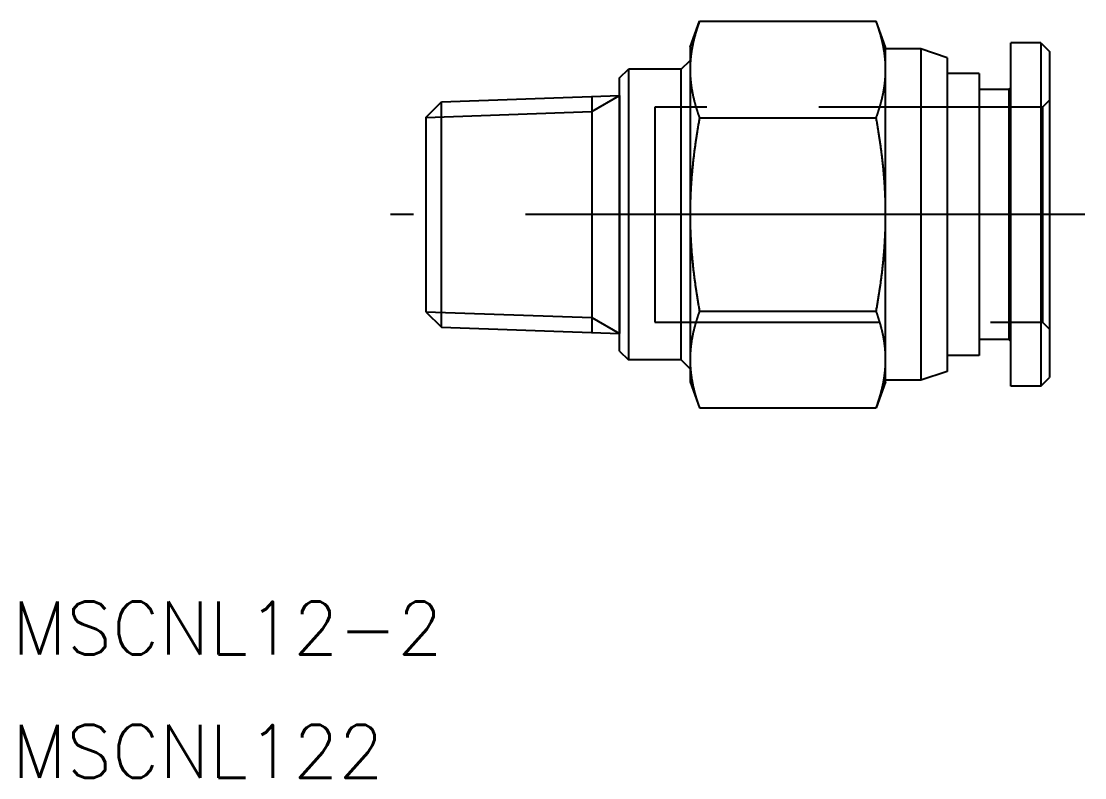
# Model space of a CAD drawing. Extents: x -83.3 to 13.2, y -32 to 13.
# Drawn here: x -83.3 to -22.9, y -32 to 11 of the extents above; entities that cross this region are included whole.
import ezdxf

# ---------------------------------------------------------------- set-up
doc = ezdxf.new("R2010")
doc.units = 0
doc.linetypes.add('CENTER', pattern=[50.8, 31.75, -6.35, 6.35, -6.35])
doc.linetypes.add('DASHED', pattern=[19.05, 12.7, -6.35])
doc.layers.get('0').update_dxf_attribs({"linetype": 'CONTINUOUS'})
doc.layers.add('CENTER', color=1, linetype='CENTER')
doc.styles.get("Standard").update_dxf_attribs({"font": 'txt.shx', "height": 3, "bigfont": 'bigfont.shx'})

msp = doc.modelspace()

# ---------------------------------------------------------------- linework, layer by layer
at = {"color": 7, "linetype": 'CONTINUOUS'}
for p, q in [((-45.293, 9.5), (-44.758, 10.97)), ((-44.758, 10.97), (-34.728, 10.97)), ((-34.193, 9.5), (-34.728, 10.97)), ((-27.093, -9.75), (-27.093, 9.75)), ((-25.393, 9.75), (-27.093, 9.75)), ((-25.393, 9.75), (-25.393, -9.75)), ((-25.393, 9.75), (-24.893, 9.25)), ((-45.293, 9.5), (-45.293, 8.227)), ((-34.193, 8.227), (-34.193, 9.5)), ((-32.193, 9.4), (-34.193, 9.4)), ((-32.193, 9.4), (-32.193, -9.4)), ((-30.693, 8.9), (-32.193, 9.4)), ((-24.893, 9.25), (-24.893, -9.25)), ((-45.793, 8.25), (-45.293, 8.75)), ((-30.693, 8.9), (-30.693, -8.9)), ((-49.293, 7.75), (-48.793, 8.25)), ((-48.793, 8.25), (-48.793, -8.25)), ((-45.793, 8.25), (-48.793, 8.25)), ((-45.793, -8.25), (-45.793, 8.25)), ((-45.293, 8.227), (-45.293, 0)), ((-34.193, 0), (-34.193, 8.227)), ((-28.893, 8), (-30.693, 8)), ((-28.893, 8), (-28.893, -8)), ((-49.293, -7.75), (-49.293, 7.75)), ((-59.406, 6.4), (-49.293, 6.753)), ((-50.871, 6.698), (-50.871, -6.698)), ((-49.293, 6.753), (-49.293, -6.735)), ((-49.293, 6.753), (-49.293, -6.753)), ((-27.193, 7.1), (-28.893, 7.1)), ((-27.193, 7.1), (-27.093, 7.2)), ((-27.193, 7.1), (-27.193, -7.1)), ((-60.293, 5.513), (-59.406, 6.4)), ((-59.406, -6.4), (-59.406, 6.4)), ((-60.293, 5.513), (-60.293, -5.513)), ((-44.758, 5.485), (-34.728, 5.485)), ((-45.293, 0), (-45.293, -8.227)), ((-34.193, -8.227), (-34.193, 0)), ((-60.293, -5.513), (-59.406, -6.4)), ((-44.758, -5.485), (-34.728, -5.485)), ((-59.406, -6.4), (-49.293, -6.753)), ((-27.193, -7.1), (-28.893, -7.1)), ((-27.193, -7.1), (-27.093, -7.2)), ((-49.293, -7.75), (-48.793, -8.25)), ((-45.793, -8.25), (-48.793, -8.25)), ((-45.793, -8.25), (-45.293, -8.75)), ((-45.293, -8.227), (-45.293, -9.5)), ((-34.193, -9.5), (-34.193, -8.227)), ((-28.893, -8), (-30.693, -8)), ((-30.693, -8.9), (-32.193, -9.4)), ((-45.293, -9.5), (-44.758, -10.97)), ((-34.193, -9.5), (-34.728, -10.97)), ((-32.193, -9.4), (-34.193, -9.4)), ((-25.393, -9.75), (-24.893, -9.25)), ((-25.393, -9.75), (-27.093, -9.75)), ((-44.758, -10.97), (-34.728, -10.97))]:
    msp.add_line(p, q, dxfattribs=at)
at = {"color": 3, "linetype": 'CONTINUOUS'}
for p, q in [((-50.871, 5.842), (-49.293, 6.753)), ((-60.293, 5.513), (-50.871, 5.842)), ((-60.293, -5.513), (-50.871, -5.842)), ((-50.871, -5.842), (-49.293, -6.753))]:
    msp.add_line(p, q, dxfattribs=at)
at = {"color": 3, "linetype": 'DASHED'}
for p, q in [((-25.293, 6.1), (-47.293, 6.1)), ((-47.293, 6.1), (-47.293, -6.1)), ((-24.893, 6.5), (-25.293, 6.1)), ((-25.293, 6.1), (-25.293, -6.1)), ((-47.293, -6.1), (-25.293, -6.1)), ((-25.293, -6.1), (-24.893, -6.5))]:
    msp.add_line(p, q, dxfattribs=at)
at = {"color": 7}
for points in [[(-44.758, 10.97, 0), (-44.769, 10.938, 0), (-44.781, 10.907, 0), (-44.792, 10.875, 0), (-44.803, 10.844, 0), (-44.814, 10.813, 0), (-44.825, 10.782, 0), (-44.835, 10.751, 0), (-44.846, 10.72, 0), (-44.856, 10.689, 0), (-44.866, 10.658, 0), (-44.876, 10.628, 0), (-44.886, 10.597, 0), (-44.896, 10.567, 0), (-44.906, 10.537, 0), (-44.915, 10.506, 0), (-44.925, 10.476, 0), (-44.934, 10.446, 0), (-44.943, 10.416, 0), (-44.952, 10.386, 0), (-44.961, 10.356, 0), (-44.97, 10.326, 0), (-44.979, 10.297, 0), (-44.987, 10.267, 0), (-44.996, 10.237, 0), (-45.004, 10.208, 0), (-45.012, 10.178, 0), (-45.02, 10.149, 0), (-45.028, 10.12, 0), (-45.036, 10.091, 0), (-45.044, 10.061, 0), (-45.052, 10.032, 0), (-45.059, 10.003, 0), (-45.066, 9.974, 0), (-45.074, 9.945, 0), (-45.081, 9.916, 0), (-45.088, 9.887, 0), (-45.095, 9.858, 0), (-45.101, 9.83, 0), (-45.108, 9.801, 0), (-45.114, 9.772, 0), (-45.121, 9.744, 0), (-45.127, 9.715, 0), (-45.133, 9.687, 0), (-45.139, 9.658, 0), (-45.145, 9.63, 0), (-45.151, 9.601, 0), (-45.157, 9.573, 0), (-45.162, 9.544, 0), (-45.168, 9.516, 0), (-45.173, 9.488, 0), (-45.178, 9.46, 0), (-45.183, 9.431, 0), (-45.188, 9.403, 0), (-45.193, 9.375, 0), (-45.198, 9.347, 0), (-45.203, 9.319, 0), (-45.207, 9.291, 0), (-45.212, 9.263, 0), (-45.216, 9.235, 0), (-45.22, 9.207, 0), (-45.224, 9.179, 0), (-45.228, 9.151, 0), (-45.232, 9.123, 0), (-45.236, 9.095, 0), (-45.239, 9.067, 0), (-45.243, 9.039, 0), (-45.246, 9.011, 0), (-45.249, 8.983, 0), (-45.252, 8.955, 0), (-45.255, 8.927, 0), (-45.258, 8.899, 0), (-45.261, 8.871, 0), (-45.264, 8.843, 0), (-45.266, 8.816, 0), (-45.269, 8.788, 0), (-45.271, 8.76, 0), (-45.273, 8.732, 0), (-45.275, 8.704, 0), (-45.277, 8.676, 0), (-45.279, 8.648, 0), (-45.281, 8.62, 0), (-45.283, 8.592, 0), (-45.284, 8.564, 0), (-45.285, 8.536, 0), (-45.287, 8.508, 0), (-45.288, 8.48, 0), (-45.289, 8.452, 0), (-45.29, 8.424, 0), (-45.291, 8.396, 0), (-45.291, 8.368, 0), (-45.292, 8.34, 0), (-45.292, 8.312, 0), (-45.292, 8.284, 0), (-45.293, 8.255, 0), (-45.293, 8.227, 0)], [(-34.193, 8.227, 0), (-34.193, 8.255, 0), (-34.193, 8.284, 0), (-34.193, 8.312, 0), (-34.194, 8.34, 0), (-34.194, 8.368, 0), (-34.195, 8.396, 0), (-34.196, 8.424, 0), (-34.197, 8.452, 0), (-34.198, 8.48, 0), (-34.199, 8.508, 0), (-34.2, 8.536, 0), (-34.202, 8.564, 0), (-34.203, 8.592, 0), (-34.205, 8.62, 0), (-34.206, 8.648, 0), (-34.208, 8.676, 0), (-34.21, 8.704, 0), (-34.212, 8.732, 0), (-34.214, 8.76, 0), (-34.217, 8.788, 0), (-34.219, 8.816, 0), (-34.222, 8.843, 0), (-34.224, 8.871, 0), (-34.227, 8.899, 0), (-34.23, 8.927, 0), (-34.233, 8.955, 0), (-34.236, 8.983, 0), (-34.239, 9.011, 0), (-34.243, 9.039, 0), (-34.246, 9.067, 0), (-34.25, 9.095, 0), (-34.254, 9.123, 0), (-34.258, 9.151, 0), (-34.261, 9.179, 0), (-34.266, 9.207, 0), (-34.27, 9.235, 0), (-34.274, 9.263, 0), (-34.278, 9.291, 0), (-34.283, 9.319, 0), (-34.288, 9.347, 0), (-34.292, 9.375, 0), (-34.297, 9.403, 0), (-34.302, 9.431, 0), (-34.307, 9.46, 0), (-34.312, 9.488, 0), (-34.318, 9.516, 0), (-34.323, 9.544, 0), (-34.329, 9.573, 0), (-34.334, 9.601, 0), (-34.34, 9.63, 0), (-34.346, 9.658, 0), (-34.352, 9.687, 0), (-34.358, 9.715, 0), (-34.365, 9.744, 0), (-34.371, 9.772, 0), (-34.378, 9.801, 0), (-34.384, 9.83, 0), (-34.391, 9.858, 0), (-34.398, 9.887, 0), (-34.405, 9.916, 0), (-34.412, 9.945, 0), (-34.419, 9.974, 0), (-34.426, 10.003, 0), (-34.434, 10.032, 0), (-34.442, 10.061, 0), (-34.449, 10.091, 0), (-34.457, 10.12, 0), (-34.465, 10.149, 0), (-34.473, 10.178, 0), (-34.481, 10.208, 0), (-34.49, 10.237, 0), (-34.498, 10.267, 0), (-34.507, 10.297, 0), (-34.515, 10.326, 0), (-34.524, 10.356, 0), (-34.533, 10.386, 0), (-34.542, 10.416, 0), (-34.551, 10.446, 0), (-34.561, 10.476, 0), (-34.57, 10.506, 0), (-34.58, 10.537, 0), (-34.59, 10.567, 0), (-34.599, 10.597, 0), (-34.609, 10.628, 0), (-34.619, 10.658, 0), (-34.63, 10.689, 0), (-34.64, 10.72, 0), (-34.651, 10.751, 0), (-34.661, 10.782, 0), (-34.672, 10.813, 0), (-34.683, 10.844, 0), (-34.694, 10.875, 0), (-34.705, 10.907, 0), (-34.716, 10.938, 0), (-34.728, 10.97, 0)], [(-45.293, 8.227, 0), (-45.293, 8.199, 0), (-45.292, 8.171, 0), (-45.292, 8.143, 0), (-45.292, 8.115, 0), (-45.291, 8.086, 0), (-45.291, 8.058, 0), (-45.29, 8.03, 0), (-45.289, 8.002, 0), (-45.288, 7.974, 0), (-45.287, 7.946, 0), (-45.285, 7.918, 0), (-45.284, 7.89, 0), (-45.283, 7.862, 0), (-45.281, 7.834, 0), (-45.279, 7.806, 0), (-45.277, 7.778, 0), (-45.275, 7.751, 0), (-45.273, 7.723, 0), (-45.271, 7.695, 0), (-45.269, 7.667, 0), (-45.266, 7.639, 0), (-45.264, 7.611, 0), (-45.261, 7.583, 0), (-45.258, 7.555, 0), (-45.255, 7.527, 0), (-45.252, 7.499, 0), (-45.249, 7.471, 0), (-45.246, 7.444, 0), (-45.243, 7.416, 0), (-45.239, 7.388, 0), (-45.236, 7.36, 0), (-45.232, 7.332, 0), (-45.228, 7.304, 0), (-45.224, 7.276, 0), (-45.22, 7.248, 0), (-45.216, 7.22, 0), (-45.212, 7.192, 0), (-45.207, 7.164, 0), (-45.203, 7.136, 0), (-45.198, 7.108, 0), (-45.193, 7.079, 0), (-45.188, 7.051, 0), (-45.183, 7.023, 0), (-45.178, 6.995, 0), (-45.173, 6.967, 0), (-45.168, 6.938, 0), (-45.162, 6.91, 0), (-45.157, 6.882, 0), (-45.151, 6.853, 0), (-45.145, 6.825, 0), (-45.139, 6.796, 0), (-45.133, 6.768, 0), (-45.127, 6.739, 0), (-45.121, 6.711, 0), (-45.114, 6.682, 0), (-45.108, 6.653, 0), (-45.101, 6.625, 0), (-45.095, 6.596, 0), (-45.088, 6.567, 0), (-45.081, 6.538, 0), (-45.074, 6.509, 0), (-45.066, 6.48, 0), (-45.059, 6.451, 0), (-45.052, 6.422, 0), (-45.044, 6.393, 0), (-45.036, 6.364, 0), (-45.028, 6.335, 0), (-45.02, 6.305, 0), (-45.012, 6.276, 0), (-45.004, 6.247, 0), (-44.996, 6.217, 0), (-44.987, 6.188, 0), (-44.979, 6.158, 0), (-44.97, 6.128, 0), (-44.961, 6.098, 0), (-44.952, 6.068, 0), (-44.943, 6.039, 0), (-44.934, 6.008, 0), (-44.925, 5.978, 0), (-44.915, 5.948, 0), (-44.906, 5.918, 0), (-44.896, 5.888, 0), (-44.886, 5.857, 0), (-44.876, 5.827, 0), (-44.866, 5.796, 0), (-44.856, 5.765, 0), (-44.846, 5.735, 0), (-44.835, 5.704, 0), (-44.825, 5.673, 0), (-44.814, 5.642, 0), (-44.803, 5.61, 0), (-44.792, 5.579, 0), (-44.781, 5.548, 0), (-44.769, 5.516, 0), (-44.758, 5.485, 0)], [(-34.728, 5.485, 0), (-34.716, 5.516, 0), (-34.705, 5.548, 0), (-34.694, 5.579, 0), (-34.683, 5.61, 0), (-34.672, 5.642, 0), (-34.661, 5.673, 0), (-34.651, 5.704, 0), (-34.64, 5.735, 0), (-34.63, 5.765, 0), (-34.619, 5.796, 0), (-34.609, 5.827, 0), (-34.599, 5.857, 0), (-34.59, 5.888, 0), (-34.58, 5.918, 0), (-34.57, 5.948, 0), (-34.561, 5.978, 0), (-34.551, 6.008, 0), (-34.542, 6.039, 0), (-34.533, 6.068, 0), (-34.524, 6.098, 0), (-34.515, 6.128, 0), (-34.507, 6.158, 0), (-34.498, 6.188, 0), (-34.49, 6.217, 0), (-34.481, 6.247, 0), (-34.473, 6.276, 0), (-34.465, 6.305, 0), (-34.457, 6.335, 0), (-34.449, 6.364, 0), (-34.442, 6.393, 0), (-34.434, 6.422, 0), (-34.426, 6.451, 0), (-34.419, 6.48, 0), (-34.412, 6.509, 0), (-34.405, 6.538, 0), (-34.398, 6.567, 0), (-34.391, 6.596, 0), (-34.384, 6.625, 0), (-34.378, 6.653, 0), (-34.371, 6.682, 0), (-34.365, 6.711, 0), (-34.358, 6.739, 0), (-34.352, 6.768, 0), (-34.346, 6.796, 0), (-34.34, 6.825, 0), (-34.334, 6.853, 0), (-34.329, 6.882, 0), (-34.323, 6.91, 0), (-34.318, 6.938, 0), (-34.312, 6.967, 0), (-34.307, 6.995, 0), (-34.302, 7.023, 0), (-34.297, 7.051, 0), (-34.292, 7.079, 0), (-34.288, 7.108, 0), (-34.283, 7.136, 0), (-34.278, 7.164, 0), (-34.274, 7.192, 0), (-34.27, 7.22, 0), (-34.266, 7.248, 0), (-34.261, 7.276, 0), (-34.258, 7.304, 0), (-34.254, 7.332, 0), (-34.25, 7.36, 0), (-34.246, 7.388, 0), (-34.243, 7.416, 0), (-34.239, 7.444, 0), (-34.236, 7.471, 0), (-34.233, 7.499, 0), (-34.23, 7.527, 0), (-34.227, 7.555, 0), (-34.224, 7.583, 0), (-34.222, 7.611, 0), (-34.219, 7.639, 0), (-34.217, 7.667, 0), (-34.214, 7.695, 0), (-34.212, 7.723, 0), (-34.21, 7.751, 0), (-34.208, 7.778, 0), (-34.206, 7.806, 0), (-34.205, 7.834, 0), (-34.203, 7.862, 0), (-34.202, 7.89, 0), (-34.2, 7.918, 0), (-34.199, 7.946, 0), (-34.198, 7.974, 0), (-34.197, 8.002, 0), (-34.196, 8.03, 0), (-34.195, 8.058, 0), (-34.194, 8.086, 0), (-34.194, 8.115, 0), (-34.193, 8.143, 0), (-34.193, 8.171, 0), (-34.193, 8.199, 0), (-34.193, 8.227, 0)], [(-44.758, 5.485, 0), (-44.769, 5.422, 0), (-44.781, 5.359, 0), (-44.792, 5.296, 0), (-44.803, 5.233, 0), (-44.814, 5.171, 0), (-44.825, 5.109, 0), (-44.835, 5.047, 0), (-44.846, 4.985, 0), (-44.856, 4.924, 0), (-44.866, 4.862, 0), (-44.876, 4.801, 0), (-44.886, 4.74, 0), (-44.896, 4.679, 0), (-44.906, 4.619, 0), (-44.915, 4.558, 0), (-44.925, 4.498, 0), (-44.934, 4.438, 0), (-44.943, 4.377, 0), (-44.952, 4.318, 0), (-44.961, 4.258, 0), (-44.97, 4.198, 0), (-44.979, 4.139, 0), (-44.987, 4.079, 0), (-44.996, 4.02, 0), (-45.004, 3.961, 0), (-45.012, 3.902, 0), (-45.02, 3.844, 0), (-45.028, 3.785, 0), (-45.036, 3.726, 0), (-45.044, 3.668, 0), (-45.052, 3.61, 0), (-45.059, 3.552, 0), (-45.066, 3.494, 0), (-45.074, 3.436, 0), (-45.081, 3.378, 0), (-45.088, 3.32, 0), (-45.095, 3.262, 0), (-45.101, 3.205, 0), (-45.108, 3.148, 0), (-45.114, 3.09, 0), (-45.121, 3.033, 0), (-45.127, 2.976, 0), (-45.133, 2.919, 0), (-45.139, 2.862, 0), (-45.145, 2.805, 0), (-45.151, 2.748, 0), (-45.157, 2.691, 0), (-45.162, 2.635, 0), (-45.168, 2.578, 0), (-45.173, 2.521, 0), (-45.178, 2.465, 0), (-45.183, 2.408, 0), (-45.188, 2.352, 0), (-45.193, 2.296, 0), (-45.198, 2.239, 0), (-45.203, 2.183, 0), (-45.207, 2.127, 0), (-45.212, 2.071, 0), (-45.216, 2.015, 0), (-45.22, 1.959, 0), (-45.224, 1.903, 0), (-45.228, 1.847, 0), (-45.232, 1.791, 0), (-45.236, 1.735, 0), (-45.239, 1.679, 0), (-45.243, 1.623, 0), (-45.246, 1.567, 0), (-45.249, 1.512, 0), (-45.252, 1.456, 0), (-45.255, 1.4, 0), (-45.258, 1.344, 0), (-45.261, 1.288, 0), (-45.264, 1.232, 0), (-45.266, 1.177, 0), (-45.269, 1.121, 0), (-45.271, 1.065, 0), (-45.273, 1.009, 0), (-45.275, 0.953, 0), (-45.277, 0.898, 0), (-45.279, 0.842, 0), (-45.281, 0.786, 0), (-45.283, 0.73, 0), (-45.284, 0.674, 0), (-45.285, 0.618, 0), (-45.287, 0.562, 0), (-45.288, 0.506, 0), (-45.289, 0.45, 0), (-45.29, 0.394, 0), (-45.291, 0.338, 0), (-45.291, 0.282, 0), (-45.292, 0.225, 0), (-45.292, 0.169, 0), (-45.292, 0.113, 0), (-45.293, 0.056, 0), (-45.293, 0, 0)], [(-34.193, 0, 0), (-34.193, 0.056, 0), (-34.193, 0.113, 0), (-34.193, 0.169, 0), (-34.194, 0.225, 0), (-34.194, 0.282, 0), (-34.195, 0.338, 0), (-34.196, 0.394, 0), (-34.197, 0.45, 0), (-34.198, 0.506, 0), (-34.199, 0.562, 0), (-34.2, 0.618, 0), (-34.202, 0.674, 0), (-34.203, 0.73, 0), (-34.205, 0.786, 0), (-34.206, 0.842, 0), (-34.208, 0.898, 0), (-34.21, 0.953, 0), (-34.212, 1.009, 0), (-34.214, 1.065, 0), (-34.217, 1.121, 0), (-34.219, 1.177, 0), (-34.222, 1.232, 0), (-34.224, 1.288, 0), (-34.227, 1.344, 0), (-34.23, 1.4, 0), (-34.233, 1.456, 0), (-34.236, 1.512, 0), (-34.239, 1.567, 0), (-34.243, 1.623, 0), (-34.246, 1.679, 0), (-34.25, 1.735, 0), (-34.254, 1.791, 0), (-34.258, 1.847, 0), (-34.261, 1.903, 0), (-34.266, 1.959, 0), (-34.27, 2.015, 0), (-34.274, 2.071, 0), (-34.278, 2.127, 0), (-34.283, 2.183, 0), (-34.288, 2.239, 0), (-34.292, 2.296, 0), (-34.297, 2.352, 0), (-34.302, 2.408, 0), (-34.307, 2.465, 0), (-34.312, 2.521, 0), (-34.318, 2.578, 0), (-34.323, 2.635, 0), (-34.329, 2.691, 0), (-34.334, 2.748, 0), (-34.34, 2.805, 0), (-34.346, 2.862, 0), (-34.352, 2.919, 0), (-34.358, 2.976, 0), (-34.365, 3.033, 0), (-34.371, 3.09, 0), (-34.378, 3.148, 0), (-34.384, 3.205, 0), (-34.391, 3.262, 0), (-34.398, 3.32, 0), (-34.405, 3.378, 0), (-34.412, 3.436, 0), (-34.419, 3.494, 0), (-34.426, 3.552, 0), (-34.434, 3.61, 0), (-34.442, 3.668, 0), (-34.449, 3.726, 0), (-34.457, 3.785, 0), (-34.465, 3.844, 0), (-34.473, 3.902, 0), (-34.481, 3.961, 0), (-34.49, 4.02, 0), (-34.498, 4.079, 0), (-34.507, 4.139, 0), (-34.515, 4.198, 0), (-34.524, 4.258, 0), (-34.533, 4.318, 0), (-34.542, 4.377, 0), (-34.551, 4.438, 0), (-34.561, 4.498, 0), (-34.57, 4.558, 0), (-34.58, 4.619, 0), (-34.59, 4.679, 0), (-34.599, 4.74, 0), (-34.609, 4.801, 0), (-34.619, 4.862, 0), (-34.63, 4.924, 0), (-34.64, 4.985, 0), (-34.651, 5.047, 0), (-34.661, 5.109, 0), (-34.672, 5.171, 0), (-34.683, 5.233, 0), (-34.694, 5.296, 0), (-34.705, 5.359, 0), (-34.716, 5.422, 0), (-34.728, 5.485, 0)], [(-45.293, 0, 0), (-45.293, -0.056, 0), (-45.292, -0.113, 0), (-45.292, -0.169, 0), (-45.292, -0.225, 0), (-45.291, -0.282, 0), (-45.291, -0.338, 0), (-45.29, -0.394, 0), (-45.289, -0.45, 0), (-45.288, -0.506, 0), (-45.287, -0.562, 0), (-45.285, -0.618, 0), (-45.284, -0.674, 0), (-45.283, -0.73, 0), (-45.281, -0.786, 0), (-45.279, -0.842, 0), (-45.277, -0.898, 0), (-45.275, -0.953, 0), (-45.273, -1.009, 0), (-45.271, -1.065, 0), (-45.269, -1.121, 0), (-45.266, -1.177, 0), (-45.264, -1.232, 0), (-45.261, -1.288, 0), (-45.258, -1.344, 0), (-45.255, -1.4, 0), (-45.252, -1.456, 0), (-45.249, -1.512, 0), (-45.246, -1.567, 0), (-45.243, -1.623, 0), (-45.239, -1.679, 0), (-45.236, -1.735, 0), (-45.232, -1.791, 0), (-45.228, -1.847, 0), (-45.224, -1.903, 0), (-45.22, -1.959, 0), (-45.216, -2.015, 0), (-45.212, -2.071, 0), (-45.207, -2.127, 0), (-45.203, -2.183, 0), (-45.198, -2.239, 0), (-45.193, -2.296, 0), (-45.188, -2.352, 0), (-45.183, -2.408, 0), (-45.178, -2.465, 0), (-45.173, -2.521, 0), (-45.168, -2.578, 0), (-45.162, -2.635, 0), (-45.157, -2.691, 0), (-45.151, -2.748, 0), (-45.145, -2.805, 0), (-45.139, -2.862, 0), (-45.133, -2.919, 0), (-45.127, -2.976, 0), (-45.121, -3.033, 0), (-45.114, -3.09, 0), (-45.108, -3.148, 0), (-45.101, -3.205, 0), (-45.095, -3.262, 0), (-45.088, -3.32, 0), (-45.081, -3.378, 0), (-45.074, -3.436, 0), (-45.066, -3.494, 0), (-45.059, -3.552, 0), (-45.052, -3.61, 0), (-45.044, -3.668, 0), (-45.036, -3.726, 0), (-45.028, -3.785, 0), (-45.02, -3.844, 0), (-45.012, -3.902, 0), (-45.004, -3.961, 0), (-44.996, -4.02, 0), (-44.987, -4.079, 0), (-44.979, -4.139, 0), (-44.97, -4.198, 0), (-44.961, -4.258, 0), (-44.952, -4.318, 0), (-44.943, -4.377, 0), (-44.934, -4.438, 0), (-44.925, -4.498, 0), (-44.915, -4.558, 0), (-44.906, -4.619, 0), (-44.896, -4.679, 0), (-44.886, -4.74, 0), (-44.876, -4.801, 0), (-44.866, -4.862, 0), (-44.856, -4.924, 0), (-44.846, -4.985, 0), (-44.835, -5.047, 0), (-44.825, -5.109, 0), (-44.814, -5.171, 0), (-44.803, -5.233, 0), (-44.792, -5.296, 0), (-44.781, -5.359, 0), (-44.769, -5.422, 0), (-44.758, -5.485, 0)], [(-34.728, -5.485, 0), (-34.716, -5.422, 0), (-34.705, -5.359, 0), (-34.694, -5.296, 0), (-34.683, -5.233, 0), (-34.672, -5.171, 0), (-34.661, -5.109, 0), (-34.651, -5.047, 0), (-34.64, -4.985, 0), (-34.63, -4.924, 0), (-34.619, -4.862, 0), (-34.609, -4.801, 0), (-34.599, -4.74, 0), (-34.59, -4.679, 0), (-34.58, -4.619, 0), (-34.57, -4.558, 0), (-34.561, -4.498, 0), (-34.551, -4.438, 0), (-34.542, -4.377, 0), (-34.533, -4.318, 0), (-34.524, -4.258, 0), (-34.515, -4.198, 0), (-34.507, -4.139, 0), (-34.498, -4.079, 0), (-34.49, -4.02, 0), (-34.481, -3.961, 0), (-34.473, -3.902, 0), (-34.465, -3.844, 0), (-34.457, -3.785, 0), (-34.449, -3.726, 0), (-34.442, -3.668, 0), (-34.434, -3.61, 0), (-34.426, -3.552, 0), (-34.419, -3.494, 0), (-34.412, -3.436, 0), (-34.405, -3.378, 0), (-34.398, -3.32, 0), (-34.391, -3.262, 0), (-34.384, -3.205, 0), (-34.378, -3.148, 0), (-34.371, -3.09, 0), (-34.365, -3.033, 0), (-34.358, -2.976, 0), (-34.352, -2.919, 0), (-34.346, -2.862, 0), (-34.34, -2.805, 0), (-34.334, -2.748, 0), (-34.329, -2.691, 0), (-34.323, -2.635, 0), (-34.318, -2.578, 0), (-34.312, -2.521, 0), (-34.307, -2.465, 0), (-34.302, -2.408, 0), (-34.297, -2.352, 0), (-34.292, -2.296, 0), (-34.288, -2.239, 0), (-34.283, -2.183, 0), (-34.278, -2.127, 0), (-34.274, -2.071, 0), (-34.27, -2.015, 0), (-34.266, -1.959, 0), (-34.261, -1.903, 0), (-34.258, -1.847, 0), (-34.254, -1.791, 0), (-34.25, -1.735, 0), (-34.246, -1.679, 0), (-34.243, -1.623, 0), (-34.239, -1.567, 0), (-34.236, -1.512, 0), (-34.233, -1.456, 0), (-34.23, -1.4, 0), (-34.227, -1.344, 0), (-34.224, -1.288, 0), (-34.222, -1.232, 0), (-34.219, -1.177, 0), (-34.217, -1.121, 0), (-34.214, -1.065, 0), (-34.212, -1.009, 0), (-34.21, -0.953, 0), (-34.208, -0.898, 0), (-34.206, -0.842, 0), (-34.205, -0.786, 0), (-34.203, -0.73, 0), (-34.202, -0.674, 0), (-34.2, -0.618, 0), (-34.199, -0.562, 0), (-34.198, -0.506, 0), (-34.197, -0.45, 0), (-34.196, -0.394, 0), (-34.195, -0.338, 0), (-34.194, -0.282, 0), (-34.194, -0.225, 0), (-34.193, -0.169, 0), (-34.193, -0.113, 0), (-34.193, -0.056, 0), (-34.193, 0, 0)], [(-44.758, -5.485, 0), (-44.769, -5.516, 0), (-44.781, -5.548, 0), (-44.792, -5.579, 0), (-44.803, -5.61, 0), (-44.814, -5.642, 0), (-44.825, -5.673, 0), (-44.835, -5.704, 0), (-44.846, -5.735, 0), (-44.856, -5.765, 0), (-44.866, -5.796, 0), (-44.876, -5.827, 0), (-44.886, -5.857, 0), (-44.896, -5.888, 0), (-44.906, -5.918, 0), (-44.915, -5.948, 0), (-44.925, -5.978, 0), (-44.934, -6.008, 0), (-44.943, -6.039, 0), (-44.952, -6.068, 0), (-44.961, -6.098, 0), (-44.97, -6.128, 0), (-44.979, -6.158, 0), (-44.987, -6.188, 0), (-44.996, -6.217, 0), (-45.004, -6.247, 0), (-45.012, -6.276, 0), (-45.02, -6.305, 0), (-45.028, -6.335, 0), (-45.036, -6.364, 0), (-45.044, -6.393, 0), (-45.052, -6.422, 0), (-45.059, -6.451, 0), (-45.066, -6.48, 0), (-45.074, -6.509, 0), (-45.081, -6.538, 0), (-45.088, -6.567, 0), (-45.095, -6.596, 0), (-45.101, -6.625, 0), (-45.108, -6.653, 0), (-45.114, -6.682, 0), (-45.121, -6.711, 0), (-45.127, -6.739, 0), (-45.133, -6.768, 0), (-45.139, -6.796, 0), (-45.145, -6.825, 0), (-45.151, -6.853, 0), (-45.157, -6.882, 0), (-45.162, -6.91, 0), (-45.168, -6.938, 0), (-45.173, -6.967, 0), (-45.178, -6.995, 0), (-45.183, -7.023, 0), (-45.188, -7.051, 0), (-45.193, -7.079, 0), (-45.198, -7.108, 0), (-45.203, -7.136, 0), (-45.207, -7.164, 0), (-45.212, -7.192, 0), (-45.216, -7.22, 0), (-45.22, -7.248, 0), (-45.224, -7.276, 0), (-45.228, -7.304, 0), (-45.232, -7.332, 0), (-45.236, -7.36, 0), (-45.239, -7.388, 0), (-45.243, -7.416, 0), (-45.246, -7.444, 0), (-45.249, -7.471, 0), (-45.252, -7.499, 0), (-45.255, -7.527, 0), (-45.258, -7.555, 0), (-45.261, -7.583, 0), (-45.264, -7.611, 0), (-45.266, -7.639, 0), (-45.269, -7.667, 0), (-45.271, -7.695, 0), (-45.273, -7.723, 0), (-45.275, -7.751, 0), (-45.277, -7.778, 0), (-45.279, -7.806, 0), (-45.281, -7.834, 0), (-45.283, -7.862, 0), (-45.284, -7.89, 0), (-45.285, -7.918, 0), (-45.287, -7.946, 0), (-45.288, -7.974, 0), (-45.289, -8.002, 0), (-45.29, -8.03, 0), (-45.291, -8.058, 0), (-45.291, -8.086, 0), (-45.292, -8.115, 0), (-45.292, -8.143, 0), (-45.292, -8.171, 0), (-45.293, -8.199, 0), (-45.293, -8.227, 0)], [(-34.193, -8.227, 0), (-34.193, -8.199, 0), (-34.193, -8.171, 0), (-34.193, -8.143, 0), (-34.194, -8.115, 0), (-34.194, -8.086, 0), (-34.195, -8.058, 0), (-34.196, -8.03, 0), (-34.197, -8.002, 0), (-34.198, -7.974, 0), (-34.199, -7.946, 0), (-34.2, -7.918, 0), (-34.202, -7.89, 0), (-34.203, -7.862, 0), (-34.205, -7.834, 0), (-34.206, -7.806, 0), (-34.208, -7.778, 0), (-34.21, -7.751, 0), (-34.212, -7.723, 0), (-34.214, -7.695, 0), (-34.217, -7.667, 0), (-34.219, -7.639, 0), (-34.222, -7.611, 0), (-34.224, -7.583, 0), (-34.227, -7.555, 0), (-34.23, -7.527, 0), (-34.233, -7.499, 0), (-34.236, -7.471, 0), (-34.239, -7.444, 0), (-34.243, -7.416, 0), (-34.246, -7.388, 0), (-34.25, -7.36, 0), (-34.254, -7.332, 0), (-34.258, -7.304, 0), (-34.261, -7.276, 0), (-34.266, -7.248, 0), (-34.27, -7.22, 0), (-34.274, -7.192, 0), (-34.278, -7.164, 0), (-34.283, -7.136, 0), (-34.288, -7.108, 0), (-34.292, -7.079, 0), (-34.297, -7.051, 0), (-34.302, -7.023, 0), (-34.307, -6.995, 0), (-34.312, -6.967, 0), (-34.318, -6.938, 0), (-34.323, -6.91, 0), (-34.329, -6.882, 0), (-34.334, -6.853, 0), (-34.34, -6.825, 0), (-34.346, -6.796, 0), (-34.352, -6.768, 0), (-34.358, -6.739, 0), (-34.365, -6.711, 0), (-34.371, -6.682, 0), (-34.378, -6.653, 0), (-34.384, -6.625, 0), (-34.391, -6.596, 0), (-34.398, -6.567, 0), (-34.405, -6.538, 0), (-34.412, -6.509, 0), (-34.419, -6.48, 0), (-34.426, -6.451, 0), (-34.434, -6.422, 0), (-34.442, -6.393, 0), (-34.449, -6.364, 0), (-34.457, -6.335, 0), (-34.465, -6.305, 0), (-34.473, -6.276, 0), (-34.481, -6.247, 0), (-34.49, -6.217, 0), (-34.498, -6.188, 0), (-34.507, -6.158, 0), (-34.515, -6.128, 0), (-34.524, -6.098, 0), (-34.533, -6.068, 0), (-34.542, -6.039, 0), (-34.551, -6.008, 0), (-34.561, -5.978, 0), (-34.57, -5.948, 0), (-34.58, -5.918, 0), (-34.59, -5.888, 0), (-34.599, -5.857, 0), (-34.609, -5.827, 0), (-34.619, -5.796, 0), (-34.63, -5.765, 0), (-34.64, -5.735, 0), (-34.651, -5.704, 0), (-34.661, -5.673, 0), (-34.672, -5.642, 0), (-34.683, -5.61, 0), (-34.694, -5.579, 0), (-34.705, -5.548, 0), (-34.716, -5.516, 0), (-34.728, -5.485, 0)], [(-45.293, -8.227, 0), (-45.293, -8.255, 0), (-45.292, -8.284, 0), (-45.292, -8.312, 0), (-45.292, -8.34, 0), (-45.291, -8.368, 0), (-45.291, -8.396, 0), (-45.29, -8.424, 0), (-45.289, -8.452, 0), (-45.288, -8.48, 0), (-45.287, -8.508, 0), (-45.285, -8.536, 0), (-45.284, -8.564, 0), (-45.283, -8.592, 0), (-45.281, -8.62, 0), (-45.279, -8.648, 0), (-45.277, -8.676, 0), (-45.275, -8.704, 0), (-45.273, -8.732, 0), (-45.271, -8.76, 0), (-45.269, -8.788, 0), (-45.266, -8.816, 0), (-45.264, -8.843, 0), (-45.261, -8.871, 0), (-45.258, -8.899, 0), (-45.255, -8.927, 0), (-45.252, -8.955, 0), (-45.249, -8.983, 0), (-45.246, -9.011, 0), (-45.243, -9.039, 0), (-45.239, -9.067, 0), (-45.236, -9.095, 0), (-45.232, -9.123, 0), (-45.228, -9.151, 0), (-45.224, -9.179, 0), (-45.22, -9.207, 0), (-45.216, -9.235, 0), (-45.212, -9.263, 0), (-45.207, -9.291, 0), (-45.203, -9.319, 0), (-45.198, -9.347, 0), (-45.193, -9.375, 0), (-45.188, -9.403, 0), (-45.183, -9.431, 0), (-45.178, -9.46, 0), (-45.173, -9.488, 0), (-45.168, -9.516, 0), (-45.162, -9.544, 0), (-45.157, -9.573, 0), (-45.151, -9.601, 0), (-45.145, -9.63, 0), (-45.139, -9.658, 0), (-45.133, -9.687, 0), (-45.127, -9.715, 0), (-45.121, -9.744, 0), (-45.114, -9.772, 0), (-45.108, -9.801, 0), (-45.101, -9.83, 0), (-45.095, -9.858, 0), (-45.088, -9.887, 0), (-45.081, -9.916, 0), (-45.074, -9.945, 0), (-45.066, -9.974, 0), (-45.059, -10.003, 0), (-45.052, -10.032, 0), (-45.044, -10.061, 0), (-45.036, -10.091, 0), (-45.028, -10.12, 0), (-45.02, -10.149, 0), (-45.012, -10.178, 0), (-45.004, -10.208, 0), (-44.996, -10.237, 0), (-44.987, -10.267, 0), (-44.979, -10.297, 0), (-44.97, -10.326, 0), (-44.961, -10.356, 0), (-44.952, -10.386, 0), (-44.943, -10.416, 0), (-44.934, -10.446, 0), (-44.925, -10.476, 0), (-44.915, -10.506, 0), (-44.906, -10.537, 0), (-44.896, -10.567, 0), (-44.886, -10.597, 0), (-44.876, -10.628, 0), (-44.866, -10.658, 0), (-44.856, -10.689, 0), (-44.846, -10.72, 0), (-44.835, -10.751, 0), (-44.825, -10.782, 0), (-44.814, -10.813, 0), (-44.803, -10.844, 0), (-44.792, -10.875, 0), (-44.781, -10.907, 0), (-44.769, -10.938, 0), (-44.758, -10.97, 0)], [(-34.728, -10.97, 0), (-34.716, -10.938, 0), (-34.705, -10.907, 0), (-34.694, -10.875, 0), (-34.683, -10.844, 0), (-34.672, -10.813, 0), (-34.661, -10.782, 0), (-34.651, -10.751, 0), (-34.64, -10.72, 0), (-34.63, -10.689, 0), (-34.619, -10.658, 0), (-34.609, -10.628, 0), (-34.599, -10.597, 0), (-34.59, -10.567, 0), (-34.58, -10.537, 0), (-34.57, -10.506, 0), (-34.561, -10.476, 0), (-34.551, -10.446, 0), (-34.542, -10.416, 0), (-34.533, -10.386, 0), (-34.524, -10.356, 0), (-34.515, -10.326, 0), (-34.507, -10.297, 0), (-34.498, -10.267, 0), (-34.49, -10.237, 0), (-34.481, -10.208, 0), (-34.473, -10.178, 0), (-34.465, -10.149, 0), (-34.457, -10.12, 0), (-34.449, -10.091, 0), (-34.442, -10.061, 0), (-34.434, -10.032, 0), (-34.426, -10.003, 0), (-34.419, -9.974, 0), (-34.412, -9.945, 0), (-34.405, -9.916, 0), (-34.398, -9.887, 0), (-34.391, -9.858, 0), (-34.384, -9.83, 0), (-34.378, -9.801, 0), (-34.371, -9.772, 0), (-34.365, -9.744, 0), (-34.358, -9.715, 0), (-34.352, -9.687, 0), (-34.346, -9.658, 0), (-34.34, -9.63, 0), (-34.334, -9.601, 0), (-34.329, -9.573, 0), (-34.323, -9.544, 0), (-34.318, -9.516, 0), (-34.312, -9.488, 0), (-34.307, -9.46, 0), (-34.302, -9.431, 0), (-34.297, -9.403, 0), (-34.292, -9.375, 0), (-34.288, -9.347, 0), (-34.283, -9.319, 0), (-34.278, -9.291, 0), (-34.274, -9.263, 0), (-34.27, -9.235, 0), (-34.266, -9.207, 0), (-34.261, -9.179, 0), (-34.258, -9.151, 0), (-34.254, -9.123, 0), (-34.25, -9.095, 0), (-34.246, -9.067, 0), (-34.243, -9.039, 0), (-34.239, -9.011, 0), (-34.236, -8.983, 0), (-34.233, -8.955, 0), (-34.23, -8.927, 0), (-34.227, -8.899, 0), (-34.224, -8.871, 0), (-34.222, -8.843, 0), (-34.219, -8.816, 0), (-34.217, -8.788, 0), (-34.214, -8.76, 0), (-34.212, -8.732, 0), (-34.21, -8.704, 0), (-34.208, -8.676, 0), (-34.206, -8.648, 0), (-34.205, -8.62, 0), (-34.203, -8.592, 0), (-34.202, -8.564, 0), (-34.2, -8.536, 0), (-34.199, -8.508, 0), (-34.198, -8.48, 0), (-34.197, -8.452, 0), (-34.196, -8.424, 0), (-34.195, -8.396, 0), (-34.194, -8.368, 0), (-34.194, -8.34, 0), (-34.193, -8.312, 0), (-34.193, -8.284, 0), (-34.193, -8.255, 0), (-34.193, -8.227, 0)]]:
    msp.add_polyline3d(points, dxfattribs=at)
at = {"layer": 'CENTER', "color": 1, "linetype": 'CENTER'}
msp.add_line((-22.893, 0), (-62.293, 0), dxfattribs=at)

# ---------------------------------------------------------------- texts
at = {"color": 7, "linetype": 'CONTINUOUS'}
for s, p in [('MSCNL12-2', (-83.768, -24.965)), ('MSCNL122', (-83.768, -31.965))]:
    msp.add_text(s, height=3, dxfattribs=at).set_placement(p)

doc.saveas('drawing.dxf')
